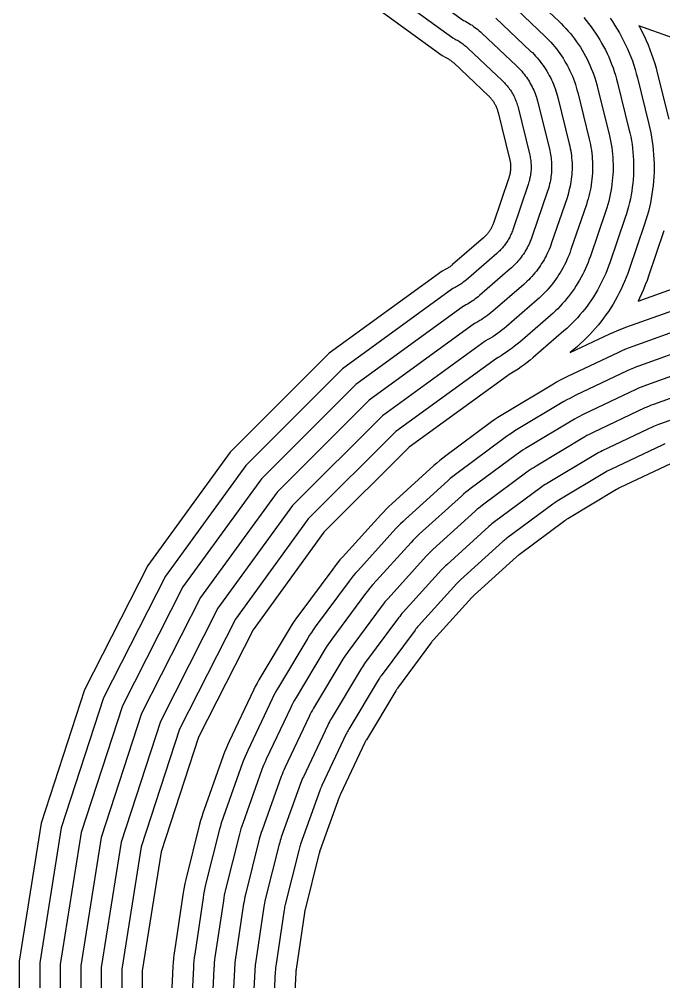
# Model space of a CAD drawing. Header units: metres. Extents: x 129.5 to 156.5, y -104.5 to -85.4.
# Drawn here: x 131.451 to 132.395, y -99.496 to -98.087 of the extents above; entities that cross this region are included whole.
import ezdxf

# ---------------------------------------------------------------- set-up
doc = ezdxf.new("R2010")
doc.units = ezdxf.units.M

msp = doc.modelspace()

# ---------------------------------------------------------------- linework, layer by layer
for points in [[(131.9439, -97.9742), (132.1018, -98.089), (132.1029, -98.0895), (132.1052, -98.0907), (132.1075, -98.092), (132.1098, -98.0933), (132.112, -98.0947), (132.1142, -98.0961), (132.1163, -98.0976), (132.1184, -98.0991), (132.1205, -98.1007), (132.1226, -98.1024), (132.1246, -98.104), (132.1266, -98.1058), (132.1285, -98.1075), (132.1793, -98.1555), (132.1812, -98.1574), (132.1831, -98.1594), (132.185, -98.1614), (132.1868, -98.1634), (132.1886, -98.1655), (132.1903, -98.1676), (132.192, -98.1698), (132.1936, -98.172), (132.1951, -98.1743), (132.1966, -98.1765), (132.198, -98.1789), (132.1994, -98.1812), (132.2007, -98.1836), (132.202, -98.186), (132.2032, -98.1885), (132.2043, -98.191), (132.2054, -98.1935), (132.2064, -98.196), (132.2074, -98.1986), (132.2083, -98.2012), (132.2091, -98.2038), (132.2098, -98.2064), (132.2105, -98.2091), (132.2273, -98.2769), (132.2279, -98.2795), (132.2285, -98.2822), (132.229, -98.2849), (132.2294, -98.2876), (132.2298, -98.2903), (132.2301, -98.293), (132.2303, -98.2957), (132.2304, -98.2985), (132.2305, -98.3012), (132.2305, -98.3039), (132.2305, -98.3067), (132.2304, -98.3094), (132.2302, -98.3121), (132.2299, -98.3148), (132.2296, -98.3175), (132.2292, -98.3203), (132.2288, -98.3229), (132.2282, -98.3256), (132.2277, -98.3283), (132.227, -98.3309), (132.2263, -98.3336), (132.2255, -98.3362), (132.2247, -98.3388), (132.2021, -98.4049), (132.2012, -98.4074), (132.2003, -98.4099), (132.1993, -98.4123), (132.1982, -98.4148), (132.1971, -98.4171), (132.1959, -98.4195), (132.1947, -98.4219), (132.1934, -98.4242), (132.1921, -98.4264), (132.1907, -98.4287), (132.1892, -98.4309), (132.1877, -98.4331), (132.1862, -98.4352), (132.1846, -98.4373), (132.1829, -98.4394), (132.1812, -98.4414), (132.1795, -98.4434), (132.1777, -98.4453), (132.1758, -98.4472), (132.1739, -98.449), (132.172, -98.4508), (132.17, -98.4526), (132.125, -98.4916), (132.1229, -98.4933), (132.1209, -98.495), (132.1187, -98.4966), (132.1166, -98.4982), (132.1144, -98.4997), (132.1121, -98.5012), (132.1099, -98.5026), (132.1076, -98.504), (132.1052, -98.5053), (132.1029, -98.5065), (132.1018, -98.507), (131.9439, -98.6218), (131.8058, -98.7599), (131.691, -98.9178), (131.6024, -99.0918), (131.542, -99.2775), (131.5115, -99.4704), (131.5115, -99.6656)], [(131.9243, -97.9971), (132.0861, -98.1146), (132.0893, -98.1162), (132.091, -98.1171), (132.0926, -98.118), (132.0943, -98.119), (132.0959, -98.12), (132.0975, -98.1211), (132.099, -98.1221), (132.1006, -98.1232), (132.1021, -98.1244), (132.1036, -98.1256), (132.105, -98.1268), (132.1065, -98.1281), (132.1079, -98.1294), (132.1587, -98.1773), (132.1601, -98.1787), (132.1615, -98.1801), (132.1628, -98.1816), (132.1642, -98.1831), (132.1655, -98.1846), (132.1667, -98.1861), (132.1679, -98.1877), (132.1691, -98.1893), (132.1702, -98.191), (132.1713, -98.1926), (132.1723, -98.1943), (132.1733, -98.196), (132.1743, -98.1978), (132.1752, -98.1995), (132.1761, -98.2013), (132.1769, -98.2031), (132.1777, -98.2049), (132.1784, -98.2068), (132.1791, -98.2087), (132.1797, -98.2105), (132.1803, -98.2124), (132.1809, -98.2143), (132.1814, -98.2163), (132.1982, -98.2841), (132.1986, -98.286), (132.199, -98.288), (132.1994, -98.2899), (132.1997, -98.2919), (132.2, -98.2938), (132.2002, -98.2958), (132.2003, -98.2978), (132.2005, -98.2998), (132.2005, -98.3018), (132.2005, -98.3038), (132.2005, -98.3057), (132.2004, -98.3077), (132.2003, -98.3097), (132.2001, -98.3117), (132.1999, -98.3137), (132.1996, -98.3156), (132.1993, -98.3176), (132.1989, -98.3195), (132.1984, -98.3215), (132.198, -98.3234), (132.1974, -98.3253), (132.1969, -98.3272), (132.1963, -98.3291), (132.1737, -98.3953), (132.1731, -98.3971), (132.1724, -98.3989), (132.1717, -98.4006), (132.1709, -98.4024), (132.1701, -98.4041), (132.1692, -98.4059), (132.1683, -98.4076), (132.1674, -98.4092), (132.1664, -98.4109), (132.1654, -98.4125), (132.1644, -98.4141), (132.1633, -98.4157), (132.1621, -98.4173), (132.161, -98.4188), (132.1598, -98.4203), (132.1585, -98.4218), (132.1573, -98.4232), (132.1559, -98.4246), (132.1546, -98.426), (132.1532, -98.4273), (132.1518, -98.4286), (132.1504, -98.4299), (132.1053, -98.4689), (132.1039, -98.4702), (132.1023, -98.4714), (132.1008, -98.4726), (132.0992, -98.4737), (132.0976, -98.4748), (132.096, -98.4759), (132.0944, -98.4769), (132.0927, -98.4779), (132.091, -98.4789), (132.0893, -98.4798), (132.0861, -98.4814), (131.9243, -98.5989), (131.7829, -98.7403), (131.6654, -98.9021), (131.5746, -99.0803), (131.5128, -99.2705), (131.4815, -99.468), (131.4815, -99.668)], [(131.9048, -98.02), (132.0704, -98.1403), (132.0756, -98.143), (132.0767, -98.1435), (132.0777, -98.1441), (132.0788, -98.1447), (132.0798, -98.1453), (132.0808, -98.146), (132.0818, -98.1467), (132.0827, -98.1473), (132.0837, -98.1481), (132.0846, -98.1488), (132.0855, -98.1496), (132.0864, -98.1504), (132.0873, -98.1512), (132.1381, -98.1991), (132.139, -98.2), (132.1398, -98.2009), (132.1407, -98.2018), (132.1415, -98.2027), (132.1423, -98.2037), (132.1431, -98.2046), (132.1438, -98.2056), (132.1446, -98.2066), (132.1453, -98.2077), (132.146, -98.2087), (132.1466, -98.2098), (132.1472, -98.2108), (132.1478, -98.2119), (132.1484, -98.213), (132.1489, -98.2141), (132.1495, -98.2153), (132.15, -98.2164), (132.1504, -98.2176), (132.1508, -98.2187), (132.1512, -98.2199), (132.1516, -98.2211), (132.152, -98.2223), (132.1523, -98.2235), (132.1691, -98.2913), (132.1694, -98.2925), (132.1696, -98.2937), (132.1698, -98.2949), (132.17, -98.2962), (132.1702, -98.2974), (132.1703, -98.2986), (132.1704, -98.2999), (132.1705, -98.3011), (132.1705, -98.3024), (132.1705, -98.3036), (132.1705, -98.3048), (132.1705, -98.3061), (132.1704, -98.3073), (132.1703, -98.3085), (132.1701, -98.3098), (132.1699, -98.311), (132.1697, -98.3122), (132.1695, -98.3135), (132.1692, -98.3147), (132.1689, -98.3159), (132.1686, -98.3171), (132.1682, -98.3183), (132.1679, -98.3194), (132.1453, -98.3856), (132.1449, -98.3867), (132.1445, -98.3878), (132.144, -98.3889), (132.1436, -98.39), (132.1431, -98.3911), (132.1425, -98.3922), (132.142, -98.3933), (132.1414, -98.3943), (132.1408, -98.3954), (132.1401, -98.3964), (132.1395, -98.3974), (132.1388, -98.3984), (132.1381, -98.3993), (132.1374, -98.4003), (132.1366, -98.4012), (132.1358, -98.4021), (132.135, -98.403), (132.1342, -98.4039), (132.1334, -98.4048), (132.1325, -98.4056), (132.1316, -98.4064), (132.1307, -98.4072), (132.0857, -98.4463), (132.0848, -98.4471), (132.0838, -98.4478), (132.0829, -98.4486), (132.0819, -98.4493), (132.0809, -98.45), (132.0799, -98.4506), (132.0788, -98.4513), (132.0778, -98.4519), (132.0767, -98.4525), (132.0756, -98.453), (132.0704, -98.4557), (131.9048, -98.576), (131.76, -98.7208), (131.6397, -98.8864), (131.5468, -99.0688), (131.4835, -99.2635), (131.4515, -99.4656), (131.4515, -99.6704)], [(132.1903, -98.0421), (132.2411, -98.0901), (132.2446, -98.0935), (132.2481, -98.0971), (132.2515, -98.1007), (132.2548, -98.1044), (132.258, -98.1082), (132.2611, -98.1121), (132.2641, -98.116), (132.2671, -98.1201), (132.2699, -98.1241), (132.2726, -98.1283), (132.2752, -98.1325), (132.2777, -98.1368), (132.2801, -98.1412), (132.2824, -98.1456), (132.2846, -98.15), (132.2866, -98.1546), (132.2886, -98.1591), (132.2904, -98.1637), (132.2922, -98.1684), (132.2938, -98.1731), (132.2953, -98.1778), (132.2966, -98.1826), (132.2979, -98.1874), (132.3147, -98.2552), (132.3158, -98.2601), (132.3168, -98.2649), (132.3177, -98.2698), (132.3185, -98.2747), (132.3191, -98.2797), (132.3197, -98.2846), (132.3201, -98.2895), (132.3203, -98.2945), (132.3205, -98.2995), (132.3205, -98.3044), (132.3204, -98.3094), (132.3202, -98.3144), (132.3199, -98.3193), (132.3194, -98.3243), (132.3189, -98.3292), (132.3182, -98.3341), (132.3173, -98.339), (132.3164, -98.3439), (132.3153, -98.3487), (132.3141, -98.3536), (132.3128, -98.3583), (132.3114, -98.3631), (132.3098, -98.3678), (132.2873, -98.434), (132.2857, -98.4385), (132.284, -98.443), (132.2822, -98.4474), (132.2802, -98.4518), (132.2782, -98.4562), (132.2761, -98.4605), (132.2738, -98.4647), (132.2715, -98.4689), (132.2691, -98.4731), (132.2665, -98.4771), (132.2639, -98.4812), (132.2612, -98.4851), (132.2583, -98.489), (132.2554, -98.4928), (132.2524, -98.4966), (132.2493, -98.5002), (132.2461, -98.5038), (132.2429, -98.5073), (132.2395, -98.5108), (132.2361, -98.5141), (132.2326, -98.5174), (132.229, -98.5206), (132.1839, -98.5596), (132.1802, -98.5628), (132.1764, -98.5658), (132.1726, -98.5688), (132.1686, -98.5716), (132.1646, -98.5744), (132.1606, -98.577), (132.1565, -98.5796), (132.1523, -98.5821), (132.1497, -98.5835), (132.0025, -98.6904), (131.8744, -98.8185), (131.768, -98.965), (131.6858, -99.1264), (131.6298, -99.2986), (131.6015, -99.4775), (131.6015, -99.6585)], [(132.1697, -98.0639), (132.2205, -98.1119), (132.2235, -98.1148), (132.2265, -98.1178), (132.2293, -98.1209), (132.2322, -98.1241), (132.2349, -98.1273), (132.2375, -98.1306), (132.2401, -98.134), (132.2426, -98.1374), (132.245, -98.1408), (132.2473, -98.1444), (132.2495, -98.148), (132.2516, -98.1516), (132.2537, -98.1553), (132.2556, -98.1591), (132.2574, -98.1629), (132.2592, -98.1667), (132.2609, -98.1706), (132.2624, -98.1745), (132.2639, -98.1785), (132.2653, -98.1825), (132.2665, -98.1865), (132.2677, -98.1905), (132.2688, -98.1946), (132.2856, -98.2625), (132.2865, -98.2666), (132.2874, -98.2707), (132.2881, -98.2748), (132.2888, -98.279), (132.2893, -98.2832), (132.2898, -98.2874), (132.2901, -98.2916), (132.2904, -98.2958), (132.2905, -98.3), (132.2905, -98.3043), (132.2905, -98.3085), (132.2903, -98.3127), (132.29, -98.3169), (132.2896, -98.3211), (132.2891, -98.3253), (132.2885, -98.3295), (132.2878, -98.3337), (132.287, -98.3378), (132.2861, -98.3419), (132.2851, -98.346), (132.284, -98.3501), (132.2828, -98.3541), (132.2814, -98.3581), (132.2589, -98.4243), (132.2575, -98.4281), (132.2561, -98.4319), (132.2545, -98.4357), (132.2529, -98.4395), (132.2512, -98.4432), (132.2494, -98.4468), (132.2475, -98.4504), (132.2455, -98.454), (132.2434, -98.4575), (132.2412, -98.461), (132.239, -98.4644), (132.2367, -98.4678), (132.2343, -98.4711), (132.2318, -98.4743), (132.2293, -98.4775), (132.2266, -98.4806), (132.2239, -98.4837), (132.2211, -98.4867), (132.2183, -98.4896), (132.2154, -98.4924), (132.2124, -98.4952), (132.2093, -98.4979), (132.1643, -98.537), (132.1611, -98.5396), (132.1579, -98.5422), (132.1546, -98.5447), (132.1513, -98.5472), (132.1479, -98.5495), (132.1444, -98.5518), (132.1409, -98.5539), (132.1374, -98.556), (132.1338, -98.558), (132.1335, -98.5582), (131.983, -98.6676), (131.8516, -98.799), (131.7423, -98.9493), (131.658, -99.1148), (131.6006, -99.2916), (131.5715, -99.4751), (131.5715, -99.6609)], [(132.1491, -98.0857), (132.1999, -98.1337), (132.2024, -98.1361), (132.2048, -98.1386), (132.2072, -98.1411), (132.2095, -98.1437), (132.2117, -98.1464), (132.2139, -98.1491), (132.216, -98.1519), (132.2181, -98.1547), (132.22, -98.1576), (132.2219, -98.1605), (132.2238, -98.1634), (132.2255, -98.1664), (132.2272, -98.1695), (132.2288, -98.1726), (132.2303, -98.1757), (132.2318, -98.1788), (132.2331, -98.182), (132.2344, -98.1853), (132.2356, -98.1885), (132.2368, -98.1918), (132.2378, -98.1951), (132.2388, -98.1985), (132.2396, -98.2018), (132.2564, -98.2697), (132.2572, -98.273), (132.2579, -98.2764), (132.2586, -98.2799), (132.2591, -98.2833), (132.2596, -98.2868), (132.2599, -98.2902), (132.2602, -98.2937), (132.2604, -98.2971), (132.2605, -98.3006), (132.2605, -98.3041), (132.2605, -98.3076), (132.2603, -98.311), (132.2601, -98.3145), (132.2598, -98.318), (132.2594, -98.3214), (132.2589, -98.3249), (132.2583, -98.3283), (132.2576, -98.3317), (132.2569, -98.3351), (132.256, -98.3385), (132.2551, -98.3418), (132.2541, -98.3452), (132.2531, -98.3485), (132.2305, -98.4146), (132.2294, -98.4178), (132.2282, -98.4209), (132.2269, -98.424), (132.2256, -98.4271), (132.2242, -98.4302), (132.2227, -98.4332), (132.2211, -98.4361), (132.2195, -98.4391), (132.2177, -98.442), (132.216, -98.4448), (132.2141, -98.4476), (132.2122, -98.4504), (132.2102, -98.4531), (132.2082, -98.4558), (132.2061, -98.4584), (132.2039, -98.461), (132.2017, -98.4635), (132.1994, -98.466), (132.1971, -98.4684), (132.1947, -98.4707), (132.1922, -98.473), (132.1897, -98.4753), (132.1446, -98.5143), (132.142, -98.5165), (132.1394, -98.5186), (132.1367, -98.5207), (132.1339, -98.5227), (132.1311, -98.5246), (132.1283, -98.5265), (132.1254, -98.5283), (132.1225, -98.53), (132.1195, -98.5316), (132.1176, -98.5326), (131.9634, -98.6447), (131.8287, -98.7794), (131.7167, -98.9336), (131.6302, -99.1033), (131.5713, -99.2845), (131.5415, -99.4727), (131.5415, -99.6633)], [(132.2775, -98.0848), (132.2812, -98.0891), (132.2847, -98.0936), (132.2882, -98.0981), (132.2916, -98.1027), (132.2948, -98.1074), (132.2979, -98.1122), (132.3009, -98.1171), (132.3038, -98.122), (132.3066, -98.127), (132.3092, -98.1321), (132.3117, -98.1372), (132.3141, -98.1424), (132.3163, -98.1477), (132.3184, -98.153), (132.3204, -98.1583), (132.3223, -98.1637), (132.324, -98.1692), (132.3256, -98.1747), (132.327, -98.1802), (132.3438, -98.248), (132.3451, -98.2536), (132.3463, -98.2592), (132.3473, -98.2648), (132.3482, -98.2704), (132.3489, -98.2761), (132.3495, -98.2818), (132.35, -98.2875), (132.3503, -98.2932), (132.3505, -98.2989), (132.3505, -98.3046), (132.3504, -98.3103), (132.3502, -98.316), (132.3498, -98.3217), (132.3493, -98.3274), (132.3486, -98.3331), (132.3478, -98.3387), (132.3468, -98.3444), (132.3458, -98.35), (132.3445, -98.3555), (132.3432, -98.3611), (132.3417, -98.3666), (132.34, -98.3721), (132.3382, -98.3775), (132.3157, -98.4436), (132.3139, -98.4488), (132.3119, -98.454), (132.3098, -98.4591), (132.3076, -98.4642), (132.3052, -98.4692), (132.3028, -98.4741), (132.3002, -98.479), (132.2975, -98.4838), (132.2947, -98.4886), (132.2918, -98.4933), (132.2888, -98.4979), (132.2856, -98.5025), (132.2824, -98.5069), (132.279, -98.5113), (132.2756, -98.5156), (132.272, -98.5198), (132.2684, -98.524), (132.2646, -98.528), (132.2607, -98.532), (132.2568, -98.5358), (132.2527, -98.5396), (132.2486, -98.5433), (132.2036, -98.5823), (132.1993, -98.5859), (132.1949, -98.5894), (132.1905, -98.5928), (132.186, -98.5961), (132.1814, -98.5993), (132.1767, -98.6023), (132.172, -98.6053), (132.1672, -98.6081), (132.1658, -98.6089), (132.022, -98.7133), (131.8973, -98.838), (131.7937, -98.9807), (131.7136, -99.1379), (131.6591, -99.3056), (131.6315, -99.4798), (131.6315, -99.6562)], [(132.3161, -98.0854), (132.3197, -98.0907), (132.3233, -98.0962), (132.3266, -98.1016), (132.3299, -98.1072), (132.333, -98.1129), (132.336, -98.1186), (132.3388, -98.1244), (132.3415, -98.1303), (132.344, -98.1362), (132.3464, -98.1422), (132.3487, -98.1483), (132.3508, -98.1544), (132.3527, -98.1605), (132.3545, -98.1667), (132.3561, -98.173), (132.3729, -98.2408), (132.3744, -98.2471), (132.3757, -98.2534), (132.3769, -98.2598), (132.3779, -98.2662), (132.3787, -98.2726), (132.3794, -98.279), (132.3799, -98.2854), (132.3803, -98.2919), (132.3805, -98.2983), (132.3805, -98.3048), (132.3804, -98.3112), (132.3801, -98.3177), (132.3797, -98.3241), (132.3791, -98.3305), (132.3783, -98.337), (132.3774, -98.3433), (132.3764, -98.3497), (132.3751, -98.3561), (132.3737, -98.3624), (132.3722, -98.3686), (132.3705, -98.3749), (132.3686, -98.381), (132.3666, -98.3872), (132.3441, -98.4533), (132.342, -98.4592), (132.3398, -98.465), (132.3374, -98.4708), (132.3349, -98.4765), (132.3323, -98.4822), (132.3295, -98.4878), (132.3266, -98.4933), (132.3236, -98.4988), (132.3204, -98.5041), (132.3171, -98.5094), (132.3137, -98.5147), (132.3101, -98.5198), (132.3064, -98.5249), (132.3026, -98.5298), (132.2987, -98.5347), (132.2947, -98.5395), (132.2906, -98.5441), (132.2863, -98.5487), (132.282, -98.5532), (132.2775, -98.5575), (132.2729, -98.5618), (132.2683, -98.5659), (132.2579, -98.575)], [(132.4076, -98.1144), (132.3584, -98.0969), (132.3595, -98.0987), (132.3628, -98.1051), (132.3659, -98.1116), (132.3689, -98.1181), (132.3718, -98.1248), (132.3744, -98.1315), (132.3769, -98.1382), (132.3793, -98.145), (132.3814, -98.1519), (132.3834, -98.1588), (132.3852, -98.1658), (132.402, -98.2336)], [(132.395, -98.3969), (132.3725, -98.463), (132.3702, -98.4696), (132.3677, -98.4761), (132.365, -98.4825), (132.3623, -98.4889), (132.3593, -98.4952), (132.3571, -98.4996)], [(132.3571, -98.4996), (132.4076, -98.4816)], [(132.2579, -98.575), (132.3156, -98.5477), (132.3214, -98.545), (132.3272, -98.5425), (132.3331, -98.5401), (132.3391, -98.5379), (132.4177, -98.5098)], [(132.4278, -98.538), (132.3492, -98.5661), (132.3439, -98.5681), (132.3387, -98.5702), (132.3335, -98.5724), (132.3284, -98.5748), (132.253, -98.6104), (132.2479, -98.6129), (132.2429, -98.6155), (132.2379, -98.6182), (132.2331, -98.6211), (132.1615, -98.664), (132.1567, -98.6669), (132.152, -98.67), (132.1473, -98.6732), (132.1428, -98.6765), (132.0758, -98.7262), (132.0713, -98.7296), (132.0669, -98.7331), (132.0625, -98.7368), (132.0583, -98.7405), (131.9965, -98.7965), (131.9924, -98.8004), (131.9883, -98.8043), (131.9844, -98.8084), (131.9805, -98.8125), (131.9245, -98.8743), (131.9208, -98.8785), (131.9171, -98.8829), (131.9136, -98.8873), (131.9102, -98.8918), (131.8605, -98.9588), (131.8572, -98.9633), (131.854, -98.968), (131.8509, -98.9727), (131.848, -98.9775), (131.8051, -99.0491), (131.8022, -99.0539), (131.7995, -99.0589), (131.7969, -99.0639), (131.7944, -99.069), (131.7588, -99.1444), (131.7564, -99.1495), (131.7542, -99.1547), (131.7521, -99.1599), (131.7501, -99.1652), (131.722, -99.2438), (131.7202, -99.2491), (131.7185, -99.2545), (131.7169, -99.2599), (131.7155, -99.2654), (131.6952, -99.3463), (131.6939, -99.3518), (131.6928, -99.3573), (131.6917, -99.3629), (131.6908, -99.3684), (131.6786, -99.4509), (131.6778, -99.4565), (131.6772, -99.4621), (131.6767, -99.4678), (131.6764, -99.4734), (131.6723, -99.5567)], [(132.4379, -98.5663), (132.3593, -98.5944), (132.3547, -98.5961), (132.3502, -98.5979), (132.3457, -98.5999), (132.3412, -98.6019), (132.2658, -98.6376), (132.2614, -98.6397), (132.257, -98.642), (132.2527, -98.6443), (132.2485, -98.6468), (132.1769, -98.6897), (132.1728, -98.6923), (132.1687, -98.695), (132.1646, -98.6977), (132.1606, -98.7006), (132.0936, -98.7503), (132.0897, -98.7533), (132.0859, -98.7563), (132.0821, -98.7595), (132.0785, -98.7628), (132.0166, -98.8188), (132.0131, -98.8221), (132.0095, -98.8255), (132.0061, -98.8291), (132.0028, -98.8326), (131.9468, -98.8945), (131.9435, -98.8981), (131.9403, -98.9019), (131.9373, -98.9057), (131.9343, -98.9096), (131.8846, -98.9766), (131.8817, -98.9806), (131.879, -98.9847), (131.8763, -98.9888), (131.8737, -98.9929), (131.8308, -99.0645), (131.8283, -99.0687), (131.826, -99.073), (131.8237, -99.0774), (131.8216, -99.0818), (131.7859, -99.1572), (131.7839, -99.1617), (131.7819, -99.1662), (131.7801, -99.1707), (131.7784, -99.1753), (131.7503, -99.2539), (131.7487, -99.2585), (131.7472, -99.2632), (131.7458, -99.2679), (131.7446, -99.2727), (131.7243, -99.3536), (131.7232, -99.3584), (131.7222, -99.3632), (131.7213, -99.368), (131.7205, -99.3728), (131.7083, -99.4553), (131.7076, -99.4602), (131.7071, -99.4651), (131.7066, -99.47), (131.7063, -99.4749), (131.7022, -99.5582)], [(132.448, -98.5945), (132.3694, -98.6226), (132.3655, -98.6241), (132.3617, -98.6256), (132.3578, -98.6273), (132.354, -98.629), (132.2786, -98.6647), (132.2749, -98.6665), (132.2712, -98.6684), (132.2675, -98.6705), (132.2639, -98.6726), (132.1924, -98.7154), (132.1888, -98.7176), (132.1853, -98.7199), (132.1819, -98.7223), (132.1785, -98.7247), (132.1115, -98.7744), (132.1082, -98.7769), (132.1049, -98.7795), (132.1017, -98.7822), (132.0986, -98.785), (132.0368, -98.841), (132.0337, -98.8438), (132.0308, -98.8468), (132.0278, -98.8497), (132.025, -98.8528), (131.969, -98.9146), (131.9662, -98.9177), (131.9635, -98.9209), (131.9609, -98.9242), (131.9584, -98.9275), (131.9087, -98.9945), (131.9063, -98.9979), (131.9039, -99.0013), (131.9016, -99.0048), (131.8994, -99.0084), (131.8566, -99.0799), (131.8545, -99.0835), (131.8524, -99.0872), (131.8505, -99.0909), (131.8487, -99.0946), (131.813, -99.17), (131.8113, -99.1738), (131.8096, -99.1777), (131.8081, -99.1815), (131.8066, -99.1854), (131.7785, -99.264), (131.7772, -99.2679), (131.7759, -99.2719), (131.7748, -99.2759), (131.7737, -99.28), (131.7534, -99.3609), (131.7525, -99.3649), (131.7516, -99.369), (131.7508, -99.3731), (131.7502, -99.3772), (131.7379, -99.4597), (131.7374, -99.4639), (131.7369, -99.468), (131.7366, -99.4722), (131.7363, -99.4763), (131.7322, -99.5597)], [(132.4581, -98.6228), (132.3796, -98.6509), (132.3763, -98.6521), (132.3731, -98.6534), (132.37, -98.6547), (132.3669, -98.6561), (132.2915, -98.6918), (132.2884, -98.6933), (132.2853, -98.6949), (132.2823, -98.6966), (132.2793, -98.6983), (132.2078, -98.7412), (132.2049, -98.743), (132.202, -98.7448), (132.1992, -98.7468), (132.1964, -98.7488), (132.1294, -98.7985), (132.1266, -98.8006), (132.124, -98.8027), (132.1213, -98.8049), (132.1187, -98.8072), (132.0569, -98.8632), (132.0544, -98.8656), (132.052, -98.868), (132.0496, -98.8704), (132.0472, -98.8729), (131.9912, -98.9347), (131.9889, -98.9373), (131.9867, -98.94), (131.9846, -98.9426), (131.9825, -98.9454), (131.9328, -99.0124), (131.9308, -99.0152), (131.9288, -99.018), (131.927, -99.0209), (131.9252, -99.0238), (131.8823, -99.0953), (131.8806, -99.0983), (131.8789, -99.1013), (131.8773, -99.1044), (131.8758, -99.1075), (131.8401, -99.1829), (131.8387, -99.186), (131.8374, -99.1891), (131.8361, -99.1923), (131.8349, -99.1956), (131.8068, -99.2741), (131.8057, -99.2773), (131.8046, -99.2806), (131.8037, -99.2839), (131.8028, -99.2872), (131.7825, -99.3682), (131.7817, -99.3715), (131.781, -99.3749), (131.7804, -99.3782), (131.7798, -99.3816), (131.7676, -99.4641), (131.7671, -99.4675), (131.7668, -99.471), (131.7665, -99.4744), (131.7663, -99.4778), (131.7622, -99.5611)], [(132.4682, -98.651), (132.3897, -98.6791), (132.3871, -98.6801), (132.3846, -98.6811), (132.3821, -98.6821), (132.3797, -98.6833), (132.3043, -98.7189), (132.3019, -98.7201), (132.2995, -98.7214), (132.2971, -98.7227), (132.2948, -98.724), (132.2232, -98.7669), (132.2209, -98.7683), (132.2187, -98.7698), (132.2164, -98.7713), (132.2142, -98.7729), (132.1472, -98.8226), (132.1451, -98.8242), (132.143, -98.8259), (132.1409, -98.8276), (132.1389, -98.8294), (132.0771, -98.8855), (132.0751, -98.8873), (132.0732, -98.8892), (132.0713, -98.8911), (132.0695, -98.8931), (132.0134, -98.9549), (132.0116, -98.9569), (132.0099, -98.959), (132.0082, -98.9611), (132.0066, -98.9632), (131.9569, -99.0302), (131.9553, -99.0324), (131.9538, -99.0347), (131.9523, -99.0369), (131.9509, -99.0392), (131.908, -99.1108), (131.9067, -99.1131), (131.9054, -99.1155), (131.9041, -99.1179), (131.9029, -99.1203), (131.8673, -99.1957), (131.8661, -99.1981), (131.8651, -99.2006), (131.8641, -99.2031), (131.8631, -99.2057), (131.835, -99.2842), (131.8342, -99.2868), (131.8333, -99.2893), (131.8326, -99.2919), (131.8319, -99.2945), (131.8116, -99.3754), (131.811, -99.3781), (131.8104, -99.3807), (131.81, -99.3834), (131.8095, -99.386), (131.7973, -99.4685), (131.7969, -99.4712), (131.7966, -99.4739), (131.7964, -99.4766), (131.7962, -99.4793), (131.7921, -99.5626)], [(132.3961, -98.7088), (132.3943, -98.7096), (132.3925, -98.7104), (132.3171, -98.746), (132.3153, -98.7469), (132.3136, -98.7478), (132.3119, -98.7488), (132.3102, -98.7497), (132.2386, -98.7926), (132.237, -98.7937), (132.2353, -98.7947), (132.2337, -98.7958), (132.2321, -98.797), (132.1651, -98.8467), (132.1635, -98.8479), (132.162, -98.8491), (132.1605, -98.8504), (132.159, -98.8517), (132.0972, -98.9077), (132.0958, -98.909), (132.0944, -98.9104), (132.093, -98.9118), (132.0917, -98.9132), (132.0357, -98.975), (132.0344, -98.9765), (132.0331, -98.978), (132.0319, -98.9795), (132.0307, -98.9811), (131.981, -99.0481), (131.9798, -99.0497), (131.9787, -99.0513), (131.9777, -99.053), (131.9766, -99.0546), (131.9337, -99.1262), (131.9328, -99.1279), (131.9318, -99.1296), (131.9309, -99.1313), (131.93, -99.1331), (131.8944, -99.2085), (131.8936, -99.2103), (131.8928, -99.2121), (131.8921, -99.2139), (131.8914, -99.2158), (131.8633, -99.2943), (131.8626, -99.2962), (131.862, -99.298), (131.8615, -99.2999), (131.861, -99.3018), (131.8407, -99.3827), (131.8403, -99.3846), (131.8399, -99.3866), (131.8395, -99.3885), (131.8392, -99.3904), (131.827, -99.4729), (131.8267, -99.4749), (131.8265, -99.4768), (131.8263, -99.4788), (131.8262, -99.4808), (131.8221, -99.5641)], [(132.4053, -98.7375), (132.3299, -98.7732), (132.3288, -98.7737), (132.3277, -98.7743), (132.3267, -98.7749), (132.3256, -98.7755), (132.2541, -98.8184), (132.253, -98.819), (132.252, -98.8197), (132.251, -98.8204), (132.25, -98.8211), (132.183, -98.8708), (132.182, -98.8715), (132.181, -98.8723), (132.1801, -98.8731), (132.1792, -98.8739), (132.1174, -98.9299), (132.1165, -98.9307), (132.1156, -98.9316), (132.1147, -98.9325), (132.1139, -98.9334), (132.0579, -98.9952), (132.0571, -98.9961), (132.0563, -98.997), (132.0555, -98.998), (132.0548, -98.999), (132.0051, -99.066), (132.0044, -99.067), (132.0037, -99.068), (132.003, -99.069), (132.0024, -99.0701), (131.9595, -99.1416), (131.9589, -99.1427), (131.9583, -99.1437), (131.9577, -99.1448), (131.9572, -99.1459), (131.9215, -99.2213), (131.921, -99.2225), (131.9205, -99.2236), (131.9201, -99.2247), (131.9196, -99.2259), (131.8915, -99.3044), (131.8911, -99.3056), (131.8908, -99.3067), (131.8904, -99.3079), (131.8901, -99.3091), (131.8698, -99.39), (131.8695, -99.3912), (131.8693, -99.3924), (131.8691, -99.3936), (131.8689, -99.3948), (131.8566, -99.4773), (131.8565, -99.4786), (131.8563, -99.4798), (131.8562, -99.481), (131.8562, -99.4822), (131.8521, -99.5655)]]:
    msp.add_lwpolyline(points)

doc.saveas('drawing.dxf')
